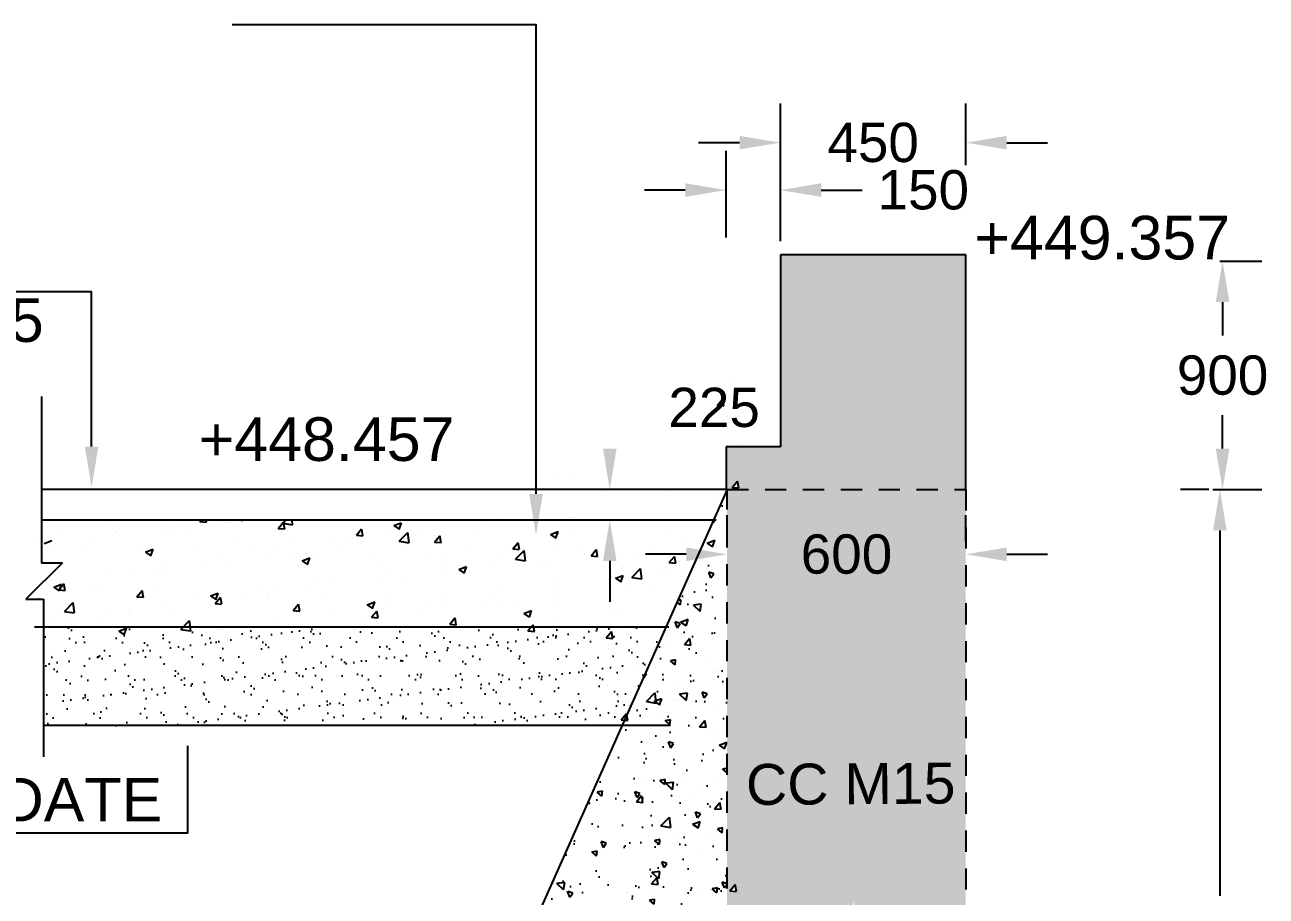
# Model space of a CAD drawing. Header units: inches. Extents: x 0 to 11487, y 0 to 10656.
# Drawn here: x 376.58 to 384.02, y 295.68 to 300.89 of the extents above; entities that cross this region are included whole.
import ezdxf

# ---------------------------------------------------------------- set-up
doc = ezdxf.new("R2010")
doc.units = ezdxf.units.IN
doc.header["$MEASUREMENT"] = 0
doc.linetypes.add('HIDDEN', pattern=[9.525, 6.35, -3.175])
for name, color, linetype in [('DIMENSION', 255, 'Continuous'), ('DRAWING', 7, 'Continuous'), ('HATCH', 7, 'Continuous'), ('TEXT', 255, 'Continuous')]:
    doc.layers.add(name, color=color, linetype=linetype)
doc.styles.get("Standard").update_dxf_attribs({"font": 'arial.ttf'})
pattern_1 = [(140, (0, 0), (0.03137607, 0.3586301), [0.0375, -0.4125]), (85, (0, 0), (-0.37609607, -0.06937567), [0.03, -0.33]), (190.4514, (0.0026, 0.0299), (-0.34471977, 0.2892547), [0.0318701, -0.35057106]), (136.1842, (-0.1, 6e-18), (0.0827595, 0.53362052), [0.05625, -0.61875]), (186.6356, (-0.0931, 0.04447), (-0.48705894, 0.46733135), [0.04780514, -0.5258565]), (81.1842, (-0.1, 6e-18), (-0.4870593, 0.467331), [0.045, -0.495]), (111, (-0.075, 0.05), (0.20130945, 0.29845353), [0.0375, -0.4125]), (56, (-0.075, 0.05), (-0.36257502, 0.12165767), [0.03, -0.33]), (161.4514, (-0.05822, 0.07487), (-0.16126525, 0.42011131), [0.0318701, -0.35057106]), (127.5, (0, 0), (-0.166446927, 0.006079928), [0, -0.326, 0, -0.335, 0, -0.33125]), (97.5, (0, 0), (-0.197205856, 0.13153477), [0, -0.191, 0, -0.3185, 0, -0.12625]), (57.5, (-7e-18, -0.1115), (0.011277436, 0.266911218), [0, -0.125, 0, -0.39, 0, -0.5175]), (47.5, (-1e-17, -0.1615), (-0.05005249, 0.29159308), [0, -0.1625, 0, -0.259, 0, -0.3675])]

msp = doc.modelspace()

# ---------------------------------------------------------------- hatches: boundary and pattern name
at = {"layer": 'DIMENSION', "ltscale": 0.02}
h = msp.add_hatch(dxfattribs=at)
h.set_pattern_fill('AR-SAND', color=256, scale=0.09, style=0)
h.set_pattern_definition([(37.5, (0, 0), (-0.005669402, 0.17341414), [0, -0.1368, 0, -0.153, 0, -0.14625]), (7.5, (0, 0), (0.1592799, 0.25399315), [0, -0.0738, 0, -0.1233, 0, -0.04725]), (327.5, (-0.1107, 0), (0.280272768, 0.000509315), [0, -0.045, 0, -0.162, 0, -0.2115]), (317.5, (-0.1107, 0), (0.2705514, 0.0789908), [0, -0.0225, 0, -0.1062, 0, -0.1215])])
h.paths.add_polyline_path([(380.41918, 297.28696), (379.6276, 297.28696), (379.63248, 297.2605), (379.59313, 297.26394), (379.61244, 297.28696), (377.57012, 297.28696), (377.57278, 297.26407), (377.51433, 297.27313), (377.52759, 297.28696), (376.69015, 297.28696), (376.69015, 296.69682), (380.15625, 296.69682), (380.171, 296.72993), (380.15234, 296.73156), (380.18408, 296.76939), (380.1854, 296.76225)])
h.paths.add_polyline_path([(380.09344, 297.26078), (380.10105, 297.21951), (380.0617, 297.22295)], flags=16)
h.paths.add_polyline_path([(377.17503, 297.24051), (377.14206, 297.26275), (377.18846, 297.28056)], flags=16)
at = {"layer": 'HATCH', "ltscale": 0.02}
h = msp.add_hatch(dxfattribs=at)
h.set_pattern_fill('AR-CONC', color=256, scale=0.05, angle=90, style=0)
h.set_pattern_definition(pattern_1)
h.paths.add_polyline_path([(382.21652, 299.51668), (381.10587, 299.51668), (381.10587, 298.36732), (380.78087, 298.36732), (380.78087, 298.11159), (380.78658, 298.11159), (380.85852, 298.11159), (380.85691, 298.1203), (380.81755, 298.12374), (380.8493, 298.16157), (380.85852, 298.11159), (382.21652, 298.11159)])
h.paths.add_polyline_path([(382.21652, 298.11159), (380.78658, 298.11159), (380.78658, 295.54264), (381.40525, 295.54264), (381.40525, 295.35062), (381.54622, 295.6411), (381.54622, 295.5619), (382.21652, 295.5619)])
h.paths.add_polyline_path([(380.84155, 295.70434), (380.8022, 295.70778), (380.83394, 295.74561)], flags=16)
h.paths.add_polyline_path([(382.21652, 295.42674), (381.51524, 295.42674), (381.51524, 295.50594), (381.37427, 295.21546), (381.37427, 295.40748), (380.78658, 295.40748), (380.78658, 293.29184), (380.78685, 293.29182), (380.81859, 293.32964), (380.8262, 293.28838), (380.78685, 293.29182), (380.78658, 293.2915), (380.78658, 293.17847), (380.79466, 293.10904), (380.78658, 293.1103), (380.78658, 292.76956), (382.21652, 292.76956)])
h.paths.add_polyline_path([(380.81054, 295.36927), (380.85694, 295.38708), (380.8435, 295.34704)], flags=16)
h.paths.add_polyline_path([(381.57848, 292.25641), (381.52003, 292.26548), (381.57122, 292.31882)], flags=16)
h.paths.add_polyline_path([(381.5667, 291.77321), (381.52735, 291.77665), (381.55909, 291.81447)], flags=16)
h.paths.add_polyline_path([(381.47606, 292.2646), (381.4367, 292.26804), (381.46844, 292.30587)], flags=16)
h.paths.add_polyline_path([(381.37753, 292.66307), (381.34457, 292.6853), (381.39096, 292.70311)], flags=16)
h.paths.add_polyline_path([(381.21857, 292.18934), (381.18562, 292.21158), (381.23201, 292.22938)], flags=0)
h.paths.add_polyline_path([(381.09813, 291.8142), (381.05878, 291.81764), (381.09051, 291.85547)], flags=16)
h.paths.add_polyline_path([(381.05962, 291.71562), (381.02666, 291.73785), (381.07306, 291.75566)], flags=16)
h.paths.add_polyline_path([(381.00748, 292.30559), (380.96813, 292.30904), (380.99987, 292.34686)], flags=0)
h.paths.add_polyline_path([(380.88127, 292.36454), (380.82282, 292.37361), (380.87401, 292.42695)], flags=16)
h.paths.add_polyline_path([(380.82863, 292.45237), (380.79567, 292.4746), (380.84206, 292.49241)], flags=16)
h.paths.add_polyline_path([(380.66967, 291.97864), (380.63672, 292.00087), (380.68311, 292.01868)], flags=16)
h.paths.add_polyline_path([(380.62956, 291.8552), (380.5902, 291.85864), (380.62194, 291.89646)], flags=16)
h.paths.add_polyline_path([(380.53891, 292.34659), (380.49956, 292.35003), (380.5313, 292.38786)], flags=0)
h.paths.add_polyline_path([(380.43868, 292.71539), (380.40572, 292.73762), (380.45212, 292.75543)], flags=16)
h.paths.add_polyline_path([(380.27973, 292.24166), (380.24677, 292.2639), (380.29316, 292.2817)], flags=0)
h.paths.add_polyline_path([(380.27067, 291.72817), (380.21223, 291.73723), (380.26341, 291.79058)], flags=16)
h.paths.add_polyline_path([(380.18406, 292.47267), (380.12562, 292.48174), (380.1768, 292.53508)], flags=16)
h.paths.add_polyline_path([(380.16099, 291.89619), (380.12163, 291.89963), (380.15337, 291.93746)], flags=16)
h.paths.add_polyline_path([(380.12077, 291.76794), (380.08782, 291.79017), (380.13421, 291.80798)], flags=16)
h.paths.add_polyline_path([(380.07034, 292.38758), (380.03099, 292.39102), (380.06273, 292.42885)], flags=16)
h.paths.add_polyline_path([(379.88978, 292.50469), (379.85682, 292.52692), (379.90322, 292.54473)], flags=16)
h.paths.add_polyline_path([(379.73083, 292.03096), (379.69787, 292.05319), (379.74426, 292.071)], flags=16)
h.paths.add_polyline_path([(379.69241, 291.93719), (379.65306, 291.94063), (379.6848, 291.97845)], flags=16)
h.paths.add_polyline_path([(379.60177, 292.42858), (379.56242, 292.43202), (379.59416, 292.46985)], flags=16)
h.paths.add_polyline_path([(379.57347, 291.8363), (379.51502, 291.84536), (379.56621, 291.89871)], flags=16)
h.paths.add_polyline_path([(379.48686, 292.5808), (379.42841, 292.58987), (379.4796, 292.64321)], flags=16)
h.paths.add_polyline_path([(379.34088, 292.29398), (379.30792, 292.31622), (379.35432, 292.33402)], flags=16)
h.paths.add_polyline_path([(379.22384, 291.97818), (379.18449, 291.98162), (379.21623, 292.01945)], flags=16)
h.paths.add_polyline_path([(379.18193, 291.82026), (379.14897, 291.84249), (379.19536, 291.8603)], flags=16)
h.paths.add_polyline_path([(379.1332, 292.46957), (379.09385, 292.47301), (379.12559, 292.51084)], flags=16)
h.paths.add_polyline_path([(378.95093, 292.55701), (378.91798, 292.57924), (378.96437, 292.59705)], flags=16)
h.paths.add_polyline_path([(378.87626, 291.94443), (378.81781, 291.95349), (378.869, 292.00684)], flags=16)
h.paths.add_polyline_path([(378.79198, 292.08328), (378.75902, 292.10551), (378.80542, 292.12332)], flags=16)
h.paths.add_polyline_path([(378.78965, 292.68893), (378.7312, 292.698), (378.78239, 292.75134)], flags=16)
h.paths.add_polyline_path([(378.75527, 292.01917), (378.71592, 292.02262), (378.74766, 292.06044)], flags=16)
h.paths.add_polyline_path([(378.66463, 292.51057), (378.62528, 292.51401), (378.65702, 292.55183)], flags=16)
h.paths.add_polyline_path([(378.40203, 292.3463), (378.36908, 292.36853), (378.41547, 292.38634)], flags=16)
h.paths.add_polyline_path([(378.2867, 292.06017), (378.24735, 292.06361), (378.27909, 292.10144)], flags=16)
h.paths.add_polyline_path([(378.24308, 291.87258), (378.21012, 291.89481), (378.25652, 291.91262)], flags=16)
h.paths.add_polyline_path([(381.18271, 297.90196), (381.82039, 297.90196), (381.82039, 297.54422), (381.18271, 297.54422)], flags=24)
h.paths.add_polyline_path([(380.74229, 296.15304), (382.21923, 296.16354), (382.21652, 296.54379), (380.73958, 296.53328)], flags=9)
h.paths.add_polyline_path([(379.79672, 292.00471), (381.27366, 292.01522), (381.27096, 292.39546), (379.79401, 292.38496)], flags=24)
h.paths.add_polyline_path([(383.25855, 291.70069), (383.25855, 292.76956), (381.38291, 292.76956), (381.38541, 292.75599), (381.34606, 292.75943), (381.35455, 292.76956), (379.50045, 292.76956), (379.49983, 292.76771), (379.4971, 292.76956), (378.16704, 292.76956), (378.16704, 292.56732), (378.18845, 292.59283), (378.19606, 292.55156), (378.16704, 292.5541), (378.16704, 292.11001), (378.1718, 292.11497), (378.17906, 292.05256), (378.16704, 292.05442), (378.16704, 291.70069)])
h = msp.add_hatch(dxfattribs=at)
h.set_pattern_fill('AR-CONC', color=256, scale=0.05, angle=90, style=0)
h.set_pattern_definition(pattern_1)
h.paths.add_polyline_path([(380.78658, 295.54264), (379.64202, 295.54264), (378.40652, 292.76956), (379.4971, 292.76956), (379.46688, 292.78994), (379.51327, 292.80775), (379.50045, 292.76956), (380.78658, 292.76956), (380.78658, 293.1103), (380.73621, 293.11811), (380.78658, 293.1706)])
h.paths.add_polyline_path([(379.7908, 293.90303), (379.79841, 293.86176), (379.75906, 293.8652)], flags=16)
h.paths.add_polyline_path([(379.83118, 293.7552), (379.81774, 293.71516), (379.78478, 293.73739)], flags=16)
h.paths.add_polyline_path([(379.65879, 293.24143), (379.67222, 293.28147), (379.62583, 293.26367)], flags=16)
h.paths.add_polyline_path([(379.88906, 293.37036), (379.88144, 293.41163), (379.8497, 293.37381)], flags=16)
h.paths.add_polyline_path([(380.00358, 294.02409), (380.01084, 293.96167), (379.95239, 293.97074)], flags=16)
h.paths.add_polyline_path([(379.50352, 292.96124), (379.47178, 292.92341), (379.51113, 292.91997)], flags=16)
h.paths.add_polyline_path([(379.94373, 294.21112), (379.97669, 294.18888), (379.99013, 294.22893)], flags=16)
h.paths.add_polyline_path([(380.09745, 293.21717), (380.09019, 293.27959), (380.03901, 293.22624)], flags=16)
h.paths.add_polyline_path([(380.22112, 293.49218), (380.20769, 293.45214), (380.17473, 293.47437)], flags=16)
h.paths.add_polyline_path([(380.25937, 293.86203), (380.26698, 293.82076), (380.22763, 293.8242)], flags=16)
h.paths.add_polyline_path([(380.16873, 294.35342), (380.17634, 294.31215), (380.13699, 294.3156)], flags=16)
h.paths.add_polyline_path([(380.04873, 292.97841), (380.06217, 293.01845), (380.01578, 293.00064)], flags=16)
h.paths.add_polyline_path([(379.9797, 292.87897), (379.94035, 292.88242), (379.97209, 292.92024)], flags=16)
h.paths.add_polyline_path([(380.38008, 293.9659), (380.36664, 293.92586), (380.33368, 293.94809)], flags=16)
h.paths.add_polyline_path([(380.35763, 293.32937), (380.35001, 293.37064), (380.31827, 293.33281)], flags=16)
h.paths.add_polyline_path([(380.13565, 294.66261), (380.14908, 294.70265), (380.10269, 294.68484)], flags=16)
h.paths.add_polyline_path([(380.07809, 294.84481), (380.0857, 294.80354), (380.04634, 294.80699)], flags=16)
h.paths.add_polyline_path([(380.49263, 294.42182), (380.52559, 294.39959), (380.53903, 294.43963)], flags=16)
h.paths.add_polyline_path([(380.70079, 293.91596), (380.70805, 293.85354), (380.6496, 293.86261)], flags=16)
h.paths.add_polyline_path([(380.61107, 293.22916), (380.59763, 293.18911), (380.56467, 293.21135)], flags=16)
h.paths.add_polyline_path([(380.6373, 294.31243), (380.64491, 294.27116), (380.60556, 294.2746)], flags=16)
h.paths.add_polyline_path([(380.72794, 293.82104), (380.73556, 293.77977), (380.6962, 293.78321)], flags=16)
h.paths.add_polyline_path([(380.44827, 292.83798), (380.44066, 292.87925), (380.40892, 292.84142)], flags=16)
h.paths.add_polyline_path([(380.77002, 293.70288), (380.75659, 293.66284), (380.72363, 293.68507)], flags=16)
h.paths.add_polyline_path([(380.61418, 294.66046), (380.62144, 294.59805), (380.56299, 294.60711)], flags=16)
h.paths.add_polyline_path([(380.54666, 294.80382), (380.55427, 294.76255), (380.51492, 294.76599)], flags=16)
h.paths.add_polyline_path([(380.2946, 295.13633), (380.30804, 295.17638), (380.26164, 295.15857)], flags=16)
h.paths.add_polyline_path([(380.68455, 294.87331), (380.69798, 294.91335), (380.65159, 294.89554)], flags=16)
h.paths.add_polyline_path([(380.45601, 295.29521), (380.46363, 295.25394), (380.42427, 295.25738)], flags=16)
h.paths.add_polyline_path([(380.47638, 295.35161), (380.53483, 295.34255), (380.52757, 295.40496)], flags=16)
h.paths.add_polyline_path([(380.78658, 298.11159), (379.64202, 295.54264), (380.78658, 295.54264)])
h.paths.add_polyline_path([(380.37298, 295.74533), (380.36537, 295.7866), (380.33363, 295.74878)], flags=16)
h.paths.add_polyline_path([(380.46699, 295.6501), (380.45355, 295.61006), (380.42059, 295.63229)], flags=16)
h.paths.add_polyline_path([(380.44096, 296.14946), (380.44822, 296.08705), (380.38977, 296.09611)], flags=16)
h.paths.add_polyline_path([(380.28234, 296.23672), (380.27473, 296.27799), (380.24299, 296.24017)], flags=16)
h.paths.add_polyline_path([(380.61251, 296.08379), (380.62594, 296.12383), (380.57955, 296.10602)], flags=16)
h.paths.add_polyline_path([(380.7433, 296.237), (380.75091, 296.19573), (380.71156, 296.19917)], flags=16)
h.paths.add_polyline_path([(380.77146, 296.55751), (380.7849, 296.59755), (380.7385, 296.57974)], flags=16)
h.paths.add_polyline_path([(380.66027, 296.68712), (380.65266, 296.72839), (380.62091, 296.69056)], flags=16)
h.paths.add_polyline_path([(380.36161, 296.83155), (380.3613, 296.83416), (380.34855, 296.84277), (380.3598, 296.84708), (380.35435, 296.89397), (380.30316, 296.84061)], flags=16)
h.paths.add_polyline_path([(380.56963, 297.17851), (380.56201, 297.21978), (380.53027, 297.18195)], flags=16)
h.paths.add_polyline_path([(380.5075, 297.31649), (380.5539, 297.3343), (380.54047, 297.29426)], flags=16)
h.paths.add_polyline_path([(380.66646, 297.79022), (380.71286, 297.80803), (380.69942, 297.76798)], flags=16)

# ---------------------------------------------------------------- linework, layer by layer
at = {"layer": 'DIMENSION', "ltscale": 0.02}
for p, q in [((381.10587, 299.98638), (381.10587, 300.42375)), ((382.21652, 300.05396), (382.21652, 300.42375)), ((380.86089, 300.18857), (380.61591, 300.18857)), ((382.4615, 300.18857), (382.70648, 300.18857)), ((380.78087, 299.62144), (380.78087, 300.1399)), ((381.10587, 299.59834), (381.10587, 300.1399)), ((380.53589, 299.90472), (380.29091, 299.90472)), ((381.35085, 299.90472), (381.59583, 299.90472)), ((383.739, 299.47855), (383.98993, 299.47855)), ((383.75475, 299.23358), (383.75475, 299.03274)), ((383.75475, 298.35657), (383.75475, 298.5574)), ((380.16598, 298.11159), (379.84829, 298.11159)), ((383.67309, 298.11159), (383.50337, 298.11159)), ((383.6957, 298.11159), (383.98993, 298.11159)), ((380.16598, 297.92857), (379.84829, 297.92857)), ((380.78658, 297.80475), (380.78658, 297.95827)), ((382.21652, 297.80475), (382.21652, 297.95827)), ((383.73855, 297.86661), (383.73855, 295.67824)), ((380.5416, 297.72309), (380.29662, 297.72309)), ((382.4615, 297.72309), (382.70648, 297.72309)), ((380.08347, 297.68359), (380.08347, 297.43861))]:
    msp.add_line(p, q, dxfattribs=at)
for points in [[(379.64164, 298.08444), (379.64164, 300.89439), (377.82182, 300.89439)], [(376.97901, 298.36857), (376.97901, 299.29462), (376.38891, 299.29462)], [(377.55448, 296.57553), (377.55448, 296.0522), (376.22397, 296.0522)]]:
    msp.add_lwpolyline(points, dxfattribs=at)
for points in [[(380.86089, 300.2294), (380.86089, 300.14774), (381.10587, 300.18857)], [(382.4615, 300.2294), (382.4615, 300.14774), (382.21652, 300.18857)], [(380.53589, 299.94555), (380.53589, 299.86389), (380.78087, 299.90472)], [(381.35085, 299.94555), (381.35085, 299.86389), (381.10587, 299.90472)], [(383.71392, 299.23358), (383.79558, 299.23358), (383.75475, 299.47855)], [(377.01984, 298.36857), (376.97901, 298.12359), (376.93818, 298.36857)], [(380.04264, 298.35657), (380.1243, 298.35657), (380.08347, 298.11159)], [(383.71392, 298.35657), (383.79558, 298.35657), (383.75475, 298.11159)], [(379.68247, 298.08444), (379.64164, 297.83946), (379.60081, 298.08444)], [(383.69772, 297.86661), (383.77938, 297.86661), (383.73855, 298.11159)], [(380.04264, 297.68359), (380.1243, 297.68359), (380.08347, 297.92857)], [(380.5416, 297.76392), (380.5416, 297.68226), (380.78658, 297.72309)], [(382.4615, 297.76392), (382.4615, 297.68226), (382.21652, 297.72309)]]:
    msp.add_solid(points, dxfattribs=at)
at = {"layer": 'DRAWING', "ltscale": 0.02}
for p, q in [((382.21652, 299.51668), (381.10587, 299.51668)), ((381.10587, 299.51668), (381.10587, 298.36732)), ((382.21652, 298.11159), (382.21652, 299.51668)), ((376.67944, 298.66776), (376.67944, 297.67199)), ((381.10587, 298.36732), (380.78087, 298.36732)), ((380.78087, 298.36732), (380.78087, 298.11159)), ((380.78658, 298.11159), (376.67944, 298.11159)), ((380.78658, 298.11159), (378.40652, 292.76956)), ((380.72116, 297.92857), (376.67944, 297.92857)), ((376.80492, 297.67199), (376.58489, 297.45535)), ((376.67944, 297.67199), (376.80492, 297.67199)), ((376.58489, 297.45535), (376.69015, 297.45535)), ((376.69015, 297.45535), (376.69015, 296.51018)), ((380.43775, 297.28696), (376.63703, 297.28696)), ((380.44691, 296.69682), (376.69015, 296.69682))]:
    msp.add_line(p, q, dxfattribs=at)
at = {"layer": 'DRAWING', "linetype": 'HIDDEN', "ltscale": 0.02}
for p, q in [((380.78658, 292.76956), (380.78658, 298.11159)), ((380.78658, 298.11159), (382.21652, 298.11159)), ((382.21652, 298.11159), (382.21652, 292.76956))]:
    msp.add_line(p, q, dxfattribs=at)
at = {"layer": 'HATCH', "ltscale": 0.02}
for p, q in [((380.79918, 298.76789), (380.79918, 298.76789)), ((380.72691, 298.61513), (380.75841, 298.65267)), ((380.72691, 298.61513), (380.76596, 298.61172)), ((380.76636, 298.6112), (380.7588, 298.65215)), ((380.79124, 298.55042), (380.79124, 298.55042)), ((380.85934, 298.54794), (380.85934, 298.54794)), ((380.88392, 298.57307), (380.88392, 298.57307)), ((380.8688, 298.37576), (380.8688, 298.37576)), ((379.61161, 298.34695), (379.61161, 298.34695)), ((379.7786, 298.19615), (379.7786, 298.19615)), ((379.86394, 298.18186), (379.86394, 298.18186)), ((380.81755, 298.12374), (380.84905, 298.16128)), ((380.857, 298.11981), (380.84945, 298.16076)), ((379.69263, 298.0879), (379.69263, 298.0879)), ((380.47596, 298.11788), (380.47596, 298.11788)), ((380.77535, 298.11547), (380.77535, 298.11547)), ((380.81755, 298.12374), (380.8566, 298.12033)), ((380.04136, 298.07317), (380.04136, 298.07317)), ((380.44538, 298.07365), (380.44538, 298.07365)), ((377.6282, 297.91931), (377.63596, 297.92857)), ((377.66765, 297.91538), (377.66522, 297.92857)), ((377.87751, 297.92857), (377.88241, 297.92526)), ((377.88281, 297.92474), (377.88409, 297.92857)), ((378.12493, 297.90951), (378.14321, 297.92857)), ((378.18343, 297.90001), (378.18011, 297.92857)), ((379.44068, 297.93685), (379.44068, 297.93685)), ((379.85562, 297.94573), (379.85562, 297.94573)), ((376.6931, 297.8537), (376.6931, 297.8537)), ((376.76009, 297.88669), (376.76009, 297.88669)), ((376.77553, 297.87196), (376.77553, 297.87196)), ((377.07408, 297.9191), (377.07408, 297.9191)), ((377.12427, 297.85722), (377.12427, 297.85722)), ((377.39333, 297.8566), (377.39333, 297.8566)), ((377.43923, 297.88072), (377.43923, 297.88072)), ((377.55687, 297.87813), (377.55687, 297.87813)), ((377.6282, 297.91931), (377.66725, 297.9159)), ((377.7692, 297.92255), (377.7692, 297.92255)), ((377.80429, 297.9107), (377.80429, 297.9107)), ((378.09677, 297.87832), (378.12827, 297.91585)), ((378.09677, 297.87832), (378.13582, 297.8749)), ((378.12493, 297.90951), (378.18303, 297.9005)), ((378.13622, 297.87439), (378.12866, 297.91534)), ((378.56534, 297.83732), (378.59684, 297.87486)), ((378.60479, 297.83339), (378.59724, 297.87434)), ((378.78876, 297.89486), (378.83451, 297.91241)), ((378.78876, 297.89486), (378.82126, 297.87294)), ((378.82166, 297.87242), (378.8349, 297.9119)), ((378.82213, 297.80138), (378.87301, 297.85441)), ((378.88063, 297.79187), (378.87342, 297.85392)), ((378.95203, 297.85629), (378.95203, 297.85629)), ((379.10526, 297.89085), (379.10526, 297.89085)), ((379.2795, 297.86988), (379.2795, 297.86988)), ((379.33301, 297.92169), (379.33301, 297.92169)), ((379.69208, 297.9242), (379.69208, 297.9242)), ((379.72761, 297.84254), (379.77335, 297.86009)), ((379.76051, 297.8201), (379.77375, 297.85958)), ((380.25151, 297.90905), (380.25151, 297.90905)), ((380.43743, 297.85618), (380.43743, 297.85618)), ((380.76741, 297.898), (380.76741, 297.898)), ((376.64541, 297.78831), (376.64541, 297.78831)), ((376.69546, 297.78879), (376.7412, 297.80635)), ((376.76451, 297.78575), (376.76451, 297.78575)), ((376.91327, 297.7842), (376.91327, 297.7842)), ((376.98075, 297.80228), (376.98075, 297.80228)), ((377.10381, 297.83473), (377.10381, 297.83473)), ((377.473, 297.84249), (377.473, 297.84249)), ((377.82174, 297.82775), (377.82174, 297.82775)), ((378.17047, 297.81302), (378.17047, 297.81302)), ((378.43598, 297.80005), (378.43598, 297.80005)), ((378.51921, 297.79828), (378.51921, 297.79828)), ((378.56534, 297.83732), (378.60439, 297.83391)), ((378.57104, 297.7909), (378.57104, 297.7909)), ((378.76596, 297.84187), (378.76596, 297.84187)), ((378.82213, 297.80138), (378.88023, 297.79237)), ((378.86794, 297.78355), (378.86794, 297.78355)), ((378.86854, 297.81578), (378.86854, 297.81578)), ((379.03209, 297.83731), (379.03209, 297.83731)), ((379.03391, 297.79633), (379.06541, 297.83386)), ((379.03391, 297.79633), (379.07296, 297.79291)), ((379.07336, 297.7924), (379.06581, 297.83335)), ((379.50248, 297.75534), (379.53398, 297.79287)), ((379.54193, 297.7514), (379.53438, 297.79235)), ((379.72761, 297.84254), (379.76011, 297.82062)), ((379.87053, 297.84365), (379.87053, 297.84365)), ((380.10202, 297.81018), (380.10202, 297.81018)), ((380.5073, 297.79649), (380.5073, 297.79649)), ((380.66646, 297.79022), (380.7122, 297.80777)), ((380.66646, 297.79022), (380.69895, 297.7683)), ((380.69935, 297.76778), (380.7126, 297.80726)), ((380.75472, 297.82906), (380.75472, 297.82906)), ((376.73333, 297.7697), (376.73333, 297.7697)), ((377.26201, 297.76947), (377.26201, 297.76947)), ((377.30102, 297.73647), (377.34676, 297.75403)), ((377.30102, 297.73647), (377.33351, 297.71455)), ((377.33391, 297.71404), (377.34716, 297.75352)), ((377.61074, 297.75473), (377.61074, 297.75473)), ((377.76126, 297.70507), (377.76126, 297.70507)), ((377.95948, 297.74), (377.95948, 297.74)), ((378.04501, 297.70736), (378.04501, 297.70736)), ((378.10056, 297.75405), (378.10056, 297.75405)), ((378.19006, 297.7255), (378.19006, 297.7255)), ((378.20855, 297.72889), (378.20855, 297.72889)), ((378.30821, 297.72527), (378.30821, 297.72527)), ((378.45597, 297.76146), (378.45597, 297.76146)), ((378.65695, 297.71053), (378.65695, 297.71053)), ((379.10856, 297.71286), (379.10856, 297.71286)), ((379.21668, 297.76881), (379.21668, 297.76881)), ((379.43274, 297.71938), (379.43274, 297.71938)), ((379.48955, 297.77825), (379.48955, 297.77825)), ((379.50248, 297.75534), (379.54153, 297.75192)), ((379.51934, 297.69325), (379.57022, 297.74628)), ((379.56541, 297.75408), (379.56541, 297.75408)), ((379.57784, 297.68374), (379.57062, 297.74579)), ((379.76271, 297.7612), (379.76271, 297.7612)), ((379.91415, 297.73934), (379.91415, 297.73934)), ((379.93118, 297.72064), (379.93118, 297.72064)), ((379.97106, 297.71434), (380.00255, 297.75187)), ((379.97106, 297.71434), (380.0101, 297.71092)), ((380.0105, 297.71041), (380.00295, 297.75136)), ((380.26288, 297.72461), (380.26288, 297.72461)), ((380.34376, 297.77496), (380.34376, 297.77496)), ((380.43963, 297.67335), (380.47112, 297.71088)), ((380.47907, 297.66941), (380.47152, 297.71036)), ((380.61162, 297.70987), (380.61162, 297.70987)), ((380.88199, 297.74582), (380.88199, 297.74582)), ((377.43128, 297.66325), (377.43128, 297.66325)), ((377.63243, 297.65304), (377.63243, 297.65304)), ((377.80908, 297.66011), (377.80908, 297.66011)), ((378.23986, 297.68415), (378.28561, 297.70171)), ((378.23986, 297.68415), (378.27236, 297.66223)), ((378.27276, 297.66172), (378.28601, 297.7012)), ((378.72758, 297.64746), (378.72758, 297.64746)), ((379.00568, 297.6958), (379.00568, 297.6958)), ((379.09732, 297.67338), (379.09732, 297.67338)), ((379.17871, 297.63183), (379.22445, 297.64939)), ((379.17871, 297.63183), (379.21121, 297.60991)), ((379.21161, 297.6094), (379.22485, 297.64888)), ((379.35442, 297.68106), (379.35442, 297.68106)), ((379.51934, 297.69325), (379.57744, 297.68424)), ((379.52022, 297.66654), (379.52022, 297.66654)), ((379.68377, 297.68807), (379.68377, 297.68807)), ((379.70315, 297.66633), (379.70315, 297.66633)), ((380.05189, 297.65159), (380.05189, 297.65159)), ((380.21654, 297.58512), (380.26743, 297.63815)), ((380.27505, 297.57561), (380.26783, 297.63766)), ((380.40062, 297.63686), (380.40062, 297.63686)), ((380.42949, 297.63871), (380.42949, 297.63871)), ((380.43963, 297.67335), (380.47867, 297.66993)), ((380.50101, 297.68043), (380.50101, 297.68043)), ((380.75946, 297.68053), (380.75946, 297.68053)), ((376.75656, 297.56827), (376.75656, 297.56827)), ((377.09587, 297.61725), (377.09587, 297.61725)), ((377.22147, 297.59893), (377.22147, 297.59893)), ((377.38501, 297.62046), (377.38501, 297.62046)), ((377.42809, 297.59471), (377.42809, 297.59471)), ((378.3466, 297.58206), (378.3466, 297.58206)), ((378.42804, 297.58258), (378.42804, 297.58258)), ((378.69669, 297.55811), (378.69669, 297.55811)), ((378.75801, 297.6244), (378.75801, 297.6244)), ((378.86023, 297.57965), (378.86023, 297.57965)), ((379.10765, 297.61222), (379.10765, 297.61222)), ((380.09407, 297.59271), (380.09407, 297.59271)), ((380.11756, 297.57951), (380.1633, 297.59707)), ((380.11756, 297.57951), (380.15005, 297.55759)), ((380.12002, 297.61503), (380.12002, 297.61503)), ((380.15045, 297.55708), (380.1637, 297.59656)), ((380.21654, 297.58512), (380.27464, 297.5761)), ((380.58286, 297.5714), (380.58286, 297.5714)), ((380.74936, 297.62212), (380.74936, 297.62212)), ((376.64556, 297.53989), (376.64556, 297.53989)), ((376.75212, 297.52577), (376.79786, 297.54333)), ((376.75212, 297.52577), (376.78461, 297.50385)), ((376.7817, 297.50991), (376.8132, 297.54744)), ((376.7817, 297.50991), (376.82075, 297.5065)), ((376.78501, 297.50334), (376.79826, 297.54282)), ((376.80889, 297.54462), (376.80889, 297.54462)), ((376.82115, 297.50598), (376.81359, 297.54693)), ((376.9943, 297.52515), (376.9943, 297.52515)), ((377.04711, 297.52931), (377.04711, 297.52931)), ((377.25027, 297.46892), (377.28177, 297.50645)), ((377.28972, 297.46499), (377.28217, 297.50594)), ((377.34303, 297.51042), (377.34303, 297.51042)), ((377.69096, 297.47345), (377.73671, 297.49101)), ((377.69177, 297.49568), (377.69177, 297.49568)), ((377.72386, 297.45102), (377.73711, 297.4905)), ((377.75332, 297.4876), (377.75332, 297.4876)), ((377.96561, 297.51667), (377.96561, 297.51667)), ((378.09262, 297.53658), (378.09262, 297.53658)), ((378.28411, 297.5038), (378.28411, 297.5038)), ((379.35806, 297.48424), (379.35806, 297.48424)), ((379.42479, 297.50191), (379.42479, 297.50191)), ((379.73904, 297.54963), (379.73904, 297.54963)), ((379.75477, 297.54373), (379.75477, 297.54373)), ((380.1719, 297.5173), (380.1719, 297.5173)), ((380.33545, 297.53883), (380.33545, 297.53883)), ((376.66613, 297.46392), (376.66613, 297.46392)), ((376.81712, 297.38126), (376.86801, 297.4343)), ((376.87563, 297.37177), (376.86841, 297.43381)), ((377.25027, 297.46892), (377.28932, 297.4655)), ((377.42334, 297.44578), (377.42334, 297.44578)), ((377.58463, 297.45127), (377.58463, 297.45127)), ((377.69096, 297.47345), (377.72346, 297.45153)), ((377.71884, 297.42792), (377.75034, 297.46546)), ((377.71884, 297.42792), (377.75789, 297.42451)), ((377.75829, 297.42399), (377.75074, 297.46494)), ((377.87315, 297.44969), (377.87315, 297.44969)), ((378.03669, 297.47122), (378.03669, 297.47122)), ((378.0405, 297.48095), (378.0405, 297.48095)), ((378.18741, 297.38693), (378.21891, 297.42446)), ((378.22686, 297.383), (378.21931, 297.42394)), ((378.38924, 297.46621), (378.38924, 297.46621)), ((378.62981, 297.42113), (378.67555, 297.43869)), ((378.62981, 297.42113), (378.66231, 297.39921)), ((378.66271, 297.3987), (378.67595, 297.43818)), ((378.73797, 297.45148), (378.73797, 297.45148)), ((378.97707, 297.41884), (378.97707, 297.41884)), ((379.08671, 297.43675), (379.08671, 297.43675)), ((379.08937, 297.45591), (379.08937, 297.45591)), ((379.34837, 297.40887), (379.34837, 297.40887)), ((379.43544, 297.42201), (379.43544, 297.42201)), ((379.51191, 297.43041), (379.51191, 297.43041)), ((379.75933, 297.46298), (379.75933, 297.46298)), ((379.78418, 297.40728), (379.78418, 297.40728)), ((380.42155, 297.42123), (380.42155, 297.42123)), ((380.75152, 297.46306), (380.75152, 297.46306)), ((376.74862, 297.3508), (376.74862, 297.3508)), ((376.81712, 297.38126), (376.87522, 297.37225)), ((377.04961, 297.34127), (377.04961, 297.34127)), ((377.08792, 297.39978), (377.08792, 297.39978)), ((377.20365, 297.38587), (377.20365, 297.38587)), ((377.21315, 297.3628), (377.21315, 297.3628)), ((377.46057, 297.39538), (377.46057, 297.39538)), ((378.18742, 297.38693), (378.22646, 297.38351)), ((378.42009, 297.36511), (378.42009, 297.36511)), ((378.59609, 297.35344), (378.59609, 297.35344)), ((378.65599, 297.34593), (378.68748, 297.38347)), ((378.65599, 297.34593), (378.69503, 297.34252)), ((378.69543, 297.342), (378.68788, 297.38295)), ((378.75007, 297.40693), (378.75007, 297.40693)), ((378.93579, 297.35456), (378.93579, 297.35456)), ((379.12456, 297.30494), (379.15605, 297.34247)), ((379.164, 297.30101), (379.15645, 297.34195)), ((379.56866, 297.36881), (379.6144, 297.38637)), ((379.56866, 297.36881), (379.60115, 297.34689)), ((379.60155, 297.34638), (379.6148, 297.38586)), ((380.08613, 297.37524), (380.08613, 297.37524)), ((380.13291, 297.39254), (380.13291, 297.39254)), ((380.48165, 297.37781), (380.48165, 297.37781)), ((380.5075, 297.31649), (380.55325, 297.33405)), ((380.5404, 297.29406), (380.55364, 297.33353)), ((380.82359, 297.36806), (380.82359, 297.36806)), ((380.83038, 297.36307), (380.83038, 297.36307)), ((380.85502, 297.35604), (380.85502, 297.35604)), ((376.63703, 297.28696), (376.63703, 297.28696)), ((376.82266, 297.32048), (376.82266, 297.32048)), ((377.14206, 297.26275), (377.18781, 297.28031)), ((377.14206, 297.26275), (377.17456, 297.24083)), ((377.17496, 297.24032), (377.18821, 297.27979)), ((377.51433, 297.27313), (377.56521, 297.32617)), ((377.51433, 297.27313), (377.57243, 297.26412)), ((377.57283, 297.26363), (377.56562, 297.32568)), ((377.74537, 297.27013), (377.74537, 297.27013)), ((378.08468, 297.31911), (378.08468, 297.31911)), ((378.21511, 297.28805), (378.21511, 297.28805)), ((378.52483, 297.30045), (378.52483, 297.30045)), ((378.68837, 297.32198), (378.68837, 297.32198)), ((379.12456, 297.30494), (379.1636, 297.30152)), ((379.41685, 297.28443), (379.41685, 297.28443)), ((379.59313, 297.26394), (379.62462, 297.30148)), ((379.59313, 297.26394), (379.63218, 297.26053)), ((379.63257, 297.26001), (379.62502, 297.30096)), ((379.74682, 297.32626), (379.74682, 297.32626)), ((380.00005, 297.25963), (380.00005, 297.25963)), ((380.0617, 297.22295), (380.09319, 297.26048)), ((380.10115, 297.21902), (380.09359, 297.25996)), ((380.16359, 297.28117), (380.16359, 297.28117)), ((380.41101, 297.31374), (380.41101, 297.31374)), ((380.47403, 297.29064), (380.47403, 297.29064)), ((380.5075, 297.31649), (380.54, 297.29457)), ((378.11225, 297.24614), (378.11225, 297.24614)), ((379.08143, 297.23844), (379.08143, 297.23844)), ((380.0617, 297.22295), (380.10075, 297.21953)), ((380.09305, 297.22524), (380.09305, 297.22524)), ((380.4136, 297.20376), (380.4136, 297.20376)), ((380.53027, 297.18195), (380.56176, 297.21949)), ((380.56972, 297.17802), (380.56216, 297.21897)), ((380.74358, 297.24558), (380.74358, 297.24558)), ((376.74067, 297.13333), (376.74067, 297.13333)), ((380.07818, 297.15776), (380.07818, 297.15776)), ((380.53027, 297.18195), (380.56932, 297.17854)), ((380.63057, 297.1472), (380.63057, 297.1472)), ((380.65173, 297.11039), (380.65173, 297.11039)), ((380.81527, 297.13193), (380.81527, 297.13193)), ((380.23915, 297.05608), (380.23915, 297.05608)), ((380.24959, 297.0818), (380.24959, 297.0818)), ((380.35443, 297.04398), (380.35443, 297.04398)), ((376.69117, 297.02646), (376.69117, 297.02646)), ((380.14344, 296.97097), (380.14344, 296.97097)), ((380.40566, 296.98629), (380.40566, 296.98629)), ((380.70317, 297.02925), (380.70317, 297.02925)), ((380.73563, 297.02811), (380.73563, 297.02811)), ((380.07024, 296.94029), (380.07024, 296.94029)), ((380.30316, 296.84061), (380.35404, 296.89365)), ((380.36166, 296.83111), (380.35444, 296.89315)), ((380.49217, 296.95623), (380.49217, 296.95623)), ((380.84091, 296.9415), (380.84091, 296.9415)), ((380.88006, 296.91858), (380.88006, 296.91858)), ((380.89083, 296.90684), (380.89083, 296.90684)), ((380.30316, 296.84061), (380.36126, 296.8316)), ((380.34855, 296.84277), (380.39429, 296.86032)), ((380.34855, 296.84277), (380.38105, 296.82085)), ((380.38145, 296.82033), (380.39469, 296.85981)), ((380.47987, 296.85273), (380.47987, 296.85273)), ((380.49908, 296.85319), (380.49908, 296.85319)), ((380.64341, 296.87426), (380.64341, 296.87426)), ((380.1181, 296.78779), (380.1181, 296.78779)), ((380.15234, 296.73156), (380.18384, 296.76909)), ((380.19179, 296.72762), (380.18423, 296.76857)), ((380.39771, 296.76882), (380.39771, 296.76882)), ((380.72769, 296.81064), (380.72769, 296.81064)), ((380.15234, 296.73156), (380.19139, 296.72814)), ((380.22446, 296.71192), (380.22446, 296.71192)), ((380.57319, 296.69718), (380.57319, 296.69718)), ((380.62091, 296.69056), (380.65241, 296.7281)), ((380.62091, 296.69056), (380.65996, 296.68715)), ((380.66036, 296.68663), (380.65281, 296.72758)), ((380.30801, 296.59507), (380.30801, 296.59507)), ((380.47155, 296.6166), (380.47155, 296.6166)), ((380.71897, 296.64918), (380.71897, 296.64918)), ((380.71975, 296.59317), (380.71975, 296.59317)), ((380.7385, 296.57974), (380.78424, 296.5973)), ((380.77139, 296.55731), (380.78464, 296.59679)), ((380.38977, 296.55134), (380.38977, 296.55134)), ((380.7385, 296.57974), (380.77099, 296.55782)), ((380.85309, 296.52879), (380.85309, 296.52879)), ((380.47211, 296.4634), (380.47211, 296.4634)), ((380.54711, 296.39152), (380.54711, 296.39152)), ((380.7118, 296.37569), (380.7118, 296.37569)), ((380.2997, 296.35894), (380.2997, 296.35894)), ((380.38183, 296.33387), (380.38183, 296.33387)), ((380.44598, 296.36336), (380.44598, 296.36336)), ((380.62864, 296.31996), (380.62864, 296.31996)), ((380.79471, 296.34863), (380.79471, 296.34863)), ((380.24299, 296.24017), (380.27448, 296.2777)), ((380.24299, 296.24017), (380.28203, 296.23675)), ((380.28243, 296.23623), (380.27488, 296.27718)), ((380.58372, 296.27561), (380.58372, 296.27561)), ((380.71156, 296.19917), (380.74305, 296.2367)), ((380.751, 296.19524), (380.74345, 296.23619)), ((380.38977, 296.09611), (380.44065, 296.14914)), ((380.44827, 296.08661), (380.44105, 296.14865)), ((380.70386, 296.15822), (380.70386, 296.15822)), ((380.71156, 296.19917), (380.7506, 296.19576)), ((380.78783, 296.18817), (380.78783, 296.18817)), ((380.37388, 296.1164), (380.37388, 296.1164)), ((380.37526, 296.13385), (380.37526, 296.13385)), ((380.38977, 296.09611), (380.44787, 296.0871)), ((380.57955, 296.10602), (380.62529, 296.12358)), ((380.57955, 296.10602), (380.61204, 296.0841)), ((380.61244, 296.08358), (380.62569, 296.12306)), ((380.87814, 296.09134), (380.87814, 296.09134)), ((380.31601, 296.03129), (380.31601, 296.03129)), ((380.49715, 296.02594), (380.49715, 296.02594)), ((380.66474, 296.01656), (380.66474, 296.01656)), ((380.61598, 295.93051), (380.61598, 295.93051)), ((380.69591, 295.94075), (380.69591, 295.94075)), ((380.77952, 295.95204), (380.77952, 295.95204)), ((380.36594, 295.89893), (380.36594, 295.89893)), ((380.33363, 295.74877), (380.36512, 295.78631)), ((380.37307, 295.74484), (380.36552, 295.78579)), ((380.18879, 295.69747), (380.18879, 295.69747)), ((380.33363, 295.74878), (380.37268, 295.74536)), ((380.68797, 295.72328), (380.68797, 295.72328)), ((380.8022, 295.70778), (380.83369, 295.74531)), ((380.8022, 295.70778), (380.84125, 295.70436)), ((380.84165, 295.70385), (380.83409, 295.7448)), ((380.85116, 295.70155), (380.85116, 295.70155)), ((380.85508, 295.72695), (380.85508, 295.72695)), ((380.358, 295.68145), (380.358, 295.68145)), ((380.53753, 295.68274), (380.53753, 295.68274)), ((380.60766, 295.69438), (380.60766, 295.69438))]:
    msp.add_line(p, q, dxfattribs=at)

# ---------------------------------------------------------------- texts
at = {"layer": 'DIMENSION', "ltscale": 0.02, "char_height": 0.23518, "attachment_point": 5}
for s, insert in [('\\A1;450', (381.66119, 300.18857)), ('\\A1;150', (381.96175, 299.90472)), ('\\A1;900', (383.75475, 298.79507)), ('\\A1;225', (380.70874, 298.60155)), ('\\A1;600', (381.50155, 297.72309))]:
    msp.add_mtext(s, dxfattribs=dict(at, insert=insert))
at = {"layer": 'TEXT'}
msp.add_text('75 THK. W.C IN CC M35', height=0.2613116, dxfattribs=at).set_placement((372.63583, 298.99527))
msp.add_text(' CC M15', height=0.24498, rotation=0.40756, dxfattribs=at).set_placement((380.80518, 296.22104))
at = {"layer": 'TEXT', "attachment_point": 1}
for s, insert, char_height, width in [('+449.357', (382.26749, 299.75056), 0.261312, 1.5207517), ('+448.457', (377.6204, 298.54365), 0.261312, 1.5207517), ('300 THK. WELL CONSOLIDATE GRAVEL BASE', (372.0473, 296.38427), 0.2613116, 5.4843989)]:
    msp.add_mtext(s, dxfattribs=dict(at, insert=insert, char_height=char_height, width=width))

doc.saveas('drawing.dxf')
